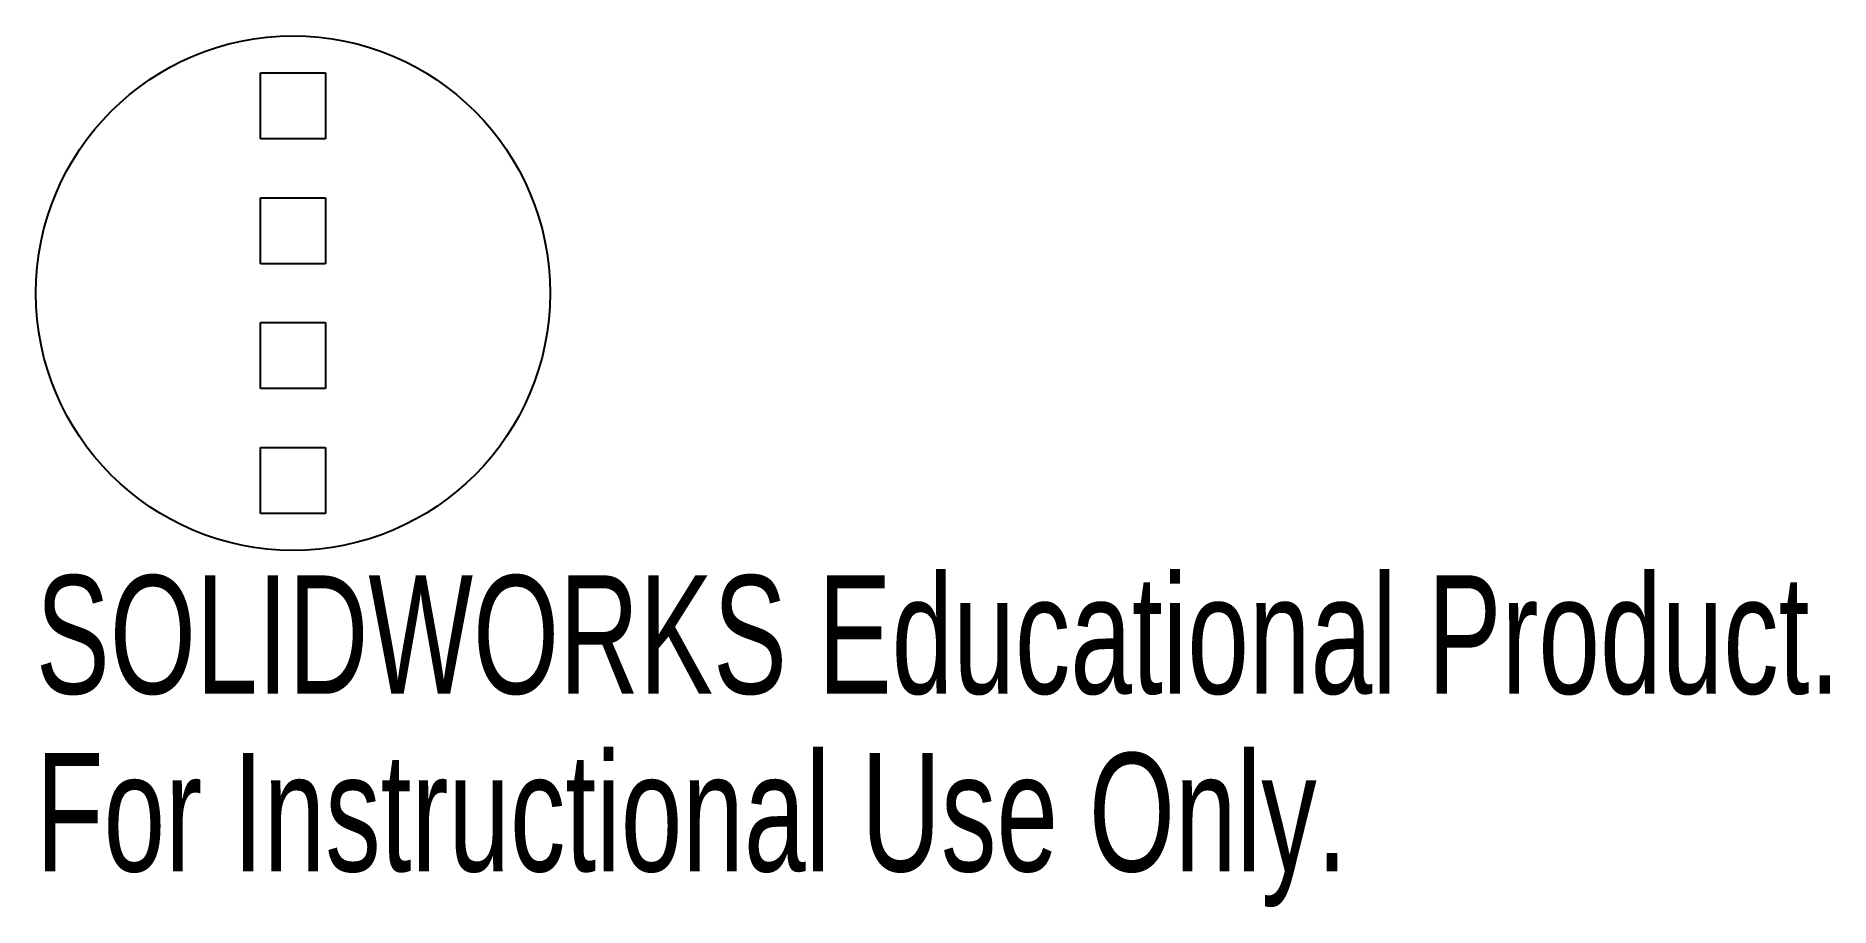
# Model space of a CAD drawing. Header units: millimetres. Extents: x -10.5 to 62.8, y -25.1 to 10.5.
import ezdxf

# ---------------------------------------------------------------- set-up
doc = ezdxf.new("R2010")
doc.units = ezdxf.units.MM
doc.styles.add('SLDTEXTSTYLE0', font='TXT', dxfattribs={"width": 0.7})

msp = doc.modelspace()

# ---------------------------------------------------------------- linework, layer by layer
at = {"color": 7, "linetype": 'Continuous', "lineweight": 25}
for p, q in [((-1.33, 6.297), (-1.33, 8.993)), ((-1.33, 8.993), (1.33, 8.993)), ((1.33, 8.993), (1.33, 6.297)), ((1.33, 6.297), (-1.33, 6.297)), ((-1.33, 1.2), (-1.33, 3.896)), ((-1.33, 3.896), (1.33, 3.896)), ((1.33, 3.896), (1.33, 1.2)), ((1.33, 1.2), (-1.33, 1.2)), ((-1.33, -3.896), (-1.33, -1.2)), ((-1.33, -1.2), (1.33, -1.2)), ((1.33, -1.2), (1.33, -3.896)), ((1.33, -3.896), (-1.33, -3.896)), ((-1.33, -8.993), (-1.33, -6.297)), ((-1.33, -6.297), (1.33, -6.297)), ((1.33, -6.297), (1.33, -8.993)), ((1.33, -8.993), (-1.33, -8.993))]:
    msp.add_line(p, q, dxfattribs=at)
msp.add_circle((0, 0), 10.5, dxfattribs=at)

# ---------------------------------------------------------------- texts
at = {"color": 7, "linetype": 'Continuous', "char_height": 4.83362, "attachment_point": 1, "style": 'SLDTEXTSTYLE0'}
for s, insert in [('SOLIDWORKS Educational Product.', (-10.5, -11.52)), ('For Instructional Use Only.', (-10.5, -18.77))]:
    msp.add_mtext(s, dxfattribs=dict(at, insert=insert))

doc.saveas('drawing.dxf')
